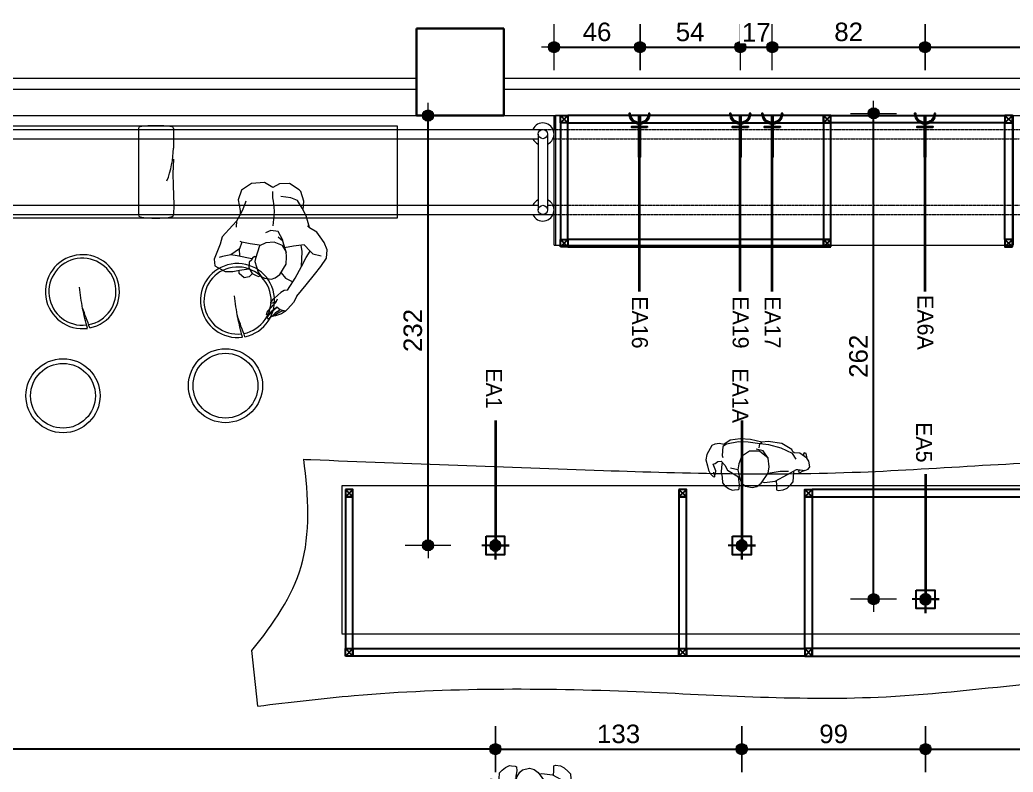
# Model space of a CAD drawing. Header units: millimetres. Extents: x 5421816 to 5431444, y -630403 to -629653.
# Drawn here: x 5427506 to 5428042, y -630068 to -629661 of the extents above; entities that cross this region are included whole.
import ezdxf
from ezdxf.enums import TextEntityAlignment as Align

# ---------------------------------------------------------------- set-up
doc = ezdxf.new("R2010")
doc.units = ezdxf.units.MM
doc.header["$LTSCALE"] = 0.05
doc.header["$PDMODE"] = 3
doc.linetypes.add('DASHED2', pattern=[9.525, 6.35, -3.175])
doc.layers.get('0').update_dxf_attribs({"color": 253})
for name, color, linetype in [('-DWG_ANA', 7, 'Continuous'), ('ELEKTRİK', 10, 'Continuous'), ('Kıtc-002 Çizgi', 7, 'Continuous'), ('Kıtc-040 Detay', 7, 'Continuous')]:
    doc.layers.add(name, color=color, linetype=linetype)
for name, color, linetype, lineweight in [('A-ALÇIPAN', 30, 'Continuous', 30), ('ELK', 1, 'Continuous', 35), ('TEFRIS', 251, 'Continuous', 9), ('tefriş', 45, 'Continuous', 18)]:
    doc.layers.add(name, color=color, linetype=linetype, lineweight=lineweight)
doc.styles.add('A Tasarım_ölçü yazısı', font='romans.shx', dxfattribs={"width": 0.7, "height": 22})
doc.styles.get("Standard").update_dxf_attribs({"font": 'arial.ttf'})
doc.styles.add('TAKSİM', font='GOTHIC.TTF', dxfattribs={"height": 7})
doc.dimstyles.new('A Tasarim_200', dxfattribs={"dimscale": 0.5, "dimtxt": 30, "dimasz": 0.75, "dimexe": 3, "dimexo": 0, "dimgap": 25, "dimtad": 0, "dimdec": 0, "dimzin": 12, "dimdsep": 46, "dimtxsty": 'A Tasarım_ölçü yazısı', "dimblk": 'DD1', "dimcen": 1, "dimdle": 3, "dimse1": 1, "dimse2": 1, "dimclrd": 256, "dimclre": 256, "dimclrt": 7, "dimazin": 0, "dimtm": 1e-09, "dimtfac": 1, "dimtdec": 0, "dimtix": 1, "dimtmove": 1, "dimatfit": 0, "dimldrblk": 'DD1', "dimfxl": 0, "dimfxlon": 1, "dimtvp": 0.8, "dimtolj": 1, "dimtzin": 0, "dimarcsym": 0})

# ---------------------------------------------------------------- blocks, each defined once
blk = doc.blocks.new('cfcfcfcfc')
for p, q in [((220725.95, -32182.87), (220733.39, -32182.48)), ((220733.39, -32182.48), (220736.78, -32182.96)), ((220736.78, -32182.96), (220742.96, -32181.97)), ((220742.96, -32181.97), (220748.54, -32182.02)), ((220748.54, -32182.02), (220753.96, -32183.21)), ((220711.76, -32190.05), (220712.42, -32187.41)), ((220711.86, -32189.91), (220715.91, -32187.4)), ((220712.42, -32187.41), (220713.48, -32187.12)), ((220713.48, -32187.12), (220713.95, -32187.65)), ((220713.95, -32187.65), (220713.87, -32188.64)), ((220715.91, -32187.4), (220719.01, -32187.54)), ((220717.66, -32190.89), (220719.9, -32187.92)), ((220719.01, -32187.54), (220719.73, -32186.97)), ((220719.73, -32186.97), (220720.27, -32185.76)), ((220719.9, -32187.92), (220726.13, -32185.4)), ((220720.27, -32185.76), (220725.95, -32182.87)), ((220726.13, -32185.4), (220732.82, -32184.14)), ((220732.82, -32184.14), (220737.82, -32183.94)), ((220732.82, -32191.37), (220735.63, -32187.55)), ((220732.82, -32191.37), (220737.74, -32187.9)), ((220735.63, -32187.55), (220739.53, -32186.9)), ((220737.82, -32183.94), (220736.78, -32182.96)), ((220737.74, -32187.9), (220743.03, -32188.23)), ((220737.82, -32183.94), (220744.06, -32183.48)), ((220738.01, -32186.09), (220737.82, -32183.94)), ((220744.06, -32183.48), (220749.41, -32183.76)), ((220749.41, -32183.76), (220755.68, -32185.37)), ((220753.96, -32183.21), (220757.21, -32185.81)), ((220755.68, -32185.37), (220757.54, -32186.92)), ((220757.21, -32185.81), (220759.54, -32185.27)), ((220757.54, -32186.92), (220757.57, -32191.65)), ((220759.54, -32185.27), (220762.03, -32185.97)), ((220762.03, -32185.97), (220763.6, -32186.72)), ((220763.6, -32186.72), (220765.87, -32191.71)), ((220710.04, -32194.43), (220710.72, -32191.49)), ((220710.72, -32191.49), (220711.86, -32189.91)), ((220731.79, -32196.08), (220732.82, -32191.37)), ((220743.03, -32188.23), (220746.69, -32191.13)), ((220746.69, -32191.13), (220747.21, -32191.69)), ((220747.21, -32191.69), (220748.4, -32195.57)), ((220757.57, -32191.65), (220757.22, -32192.69)), ((220765.87, -32191.71), (220766.29, -32194.64)), ((220710.72, -32195.72), (220710.04, -32194.43)), ((220712.55, -32196.65), (220710.72, -32195.72)), ((220716.24, -32196.41), (220712.55, -32196.65)), ((220712.55, -32196.65), (220713.95, -32197.3)), ((220713.95, -32197.3), (220715.1, -32198.01)), ((220715.1, -32198.01), (220715.89, -32197.13)), ((220715.89, -32197.13), (220715.25, -32196.46)), ((220717.13, -32196.35), (220716.24, -32196.41)), ((220721.71, -32199.36), (220717.13, -32196.35)), ((220718.27, -32203.17), (220718.29, -32197.97)), ((220718.29, -32197.97), (220718.43, -32197.21)), ((220725.8, -32197.99), (220721.34, -32197.51)), ((220732.12, -32199.48), (220725.8, -32197.99)), ((220732.12, -32199.48), (220731.79, -32196.08)), ((220748.4, -32195.57), (220748.63, -32198.89)), ((220748.63, -32198.89), (220752.64, -32198.19)), ((220755.84, -32196.85), (220754.1, -32199.32)), ((220758, -32194.72), (220755.84, -32196.85)), ((220757.37, -32195.35), (220757.51, -32198.02)), ((220757.51, -32198.02), (220757.57, -32200.7)), ((220759.79, -32195.03), (220758, -32194.72)), ((220761.12, -32196.22), (220759.79, -32195.03)), ((220760.41, -32200.14), (220762.16, -32196.71)), ((220762.16, -32196.71), (220761.12, -32196.22)), ((220765.03, -32197.92), (220764.41, -32200.08)), ((220766.29, -32194.64), (220765.03, -32197.92)), ((220719.53, -32204.62), (220718.27, -32203.17)), ((220728.05, -32203.45), (220721.71, -32199.36)), ((220727.48, -32203.09), (220727.17, -32205.71)), ((220733.77, -32204.54), (220728.05, -32203.45)), ((220735.6, -32205.2), (220732.12, -32199.48)), ((220747.18, -32203.81), (220745.57, -32206.15)), ((220747.09, -32206.86), (220747.73, -32204.04)), ((220748.63, -32198.89), (220747.18, -32203.81)), ((220747.99, -32202.58), (220747.52, -32202.65)), ((220747.73, -32204.04), (220747.99, -32202.58)), ((220754.1, -32199.32), (220747.99, -32202.58)), ((220756.86, -32203.33), (220756.39, -32206.48)), ((220757.57, -32200.7), (220756.86, -32203.33)), ((220760.56, -32201.83), (220760.41, -32200.14)), ((220760.79, -32202.66), (220760.56, -32201.83)), ((220760.68, -32203.4), (220760.79, -32203.02)), ((220761.57, -32203.4), (220760.68, -32203.4)), ((220760.79, -32203.02), (220761.2, -32201.95)), ((220761.2, -32201.95), (220761.39, -32200.94)), ((220762.05, -32203.07), (220761.57, -32203.4)), ((220763.35, -32201.83), (220762.05, -32203.07)), ((220764.41, -32200.08), (220763.35, -32201.83)), ((220721.43, -32206.8), (220719.53, -32204.62)), ((220723.43, -32207.88), (220721.43, -32206.8)), ((220726.08, -32208.45), (220723.43, -32207.88)), ((220726.94, -32208.16), (220726.08, -32208.45)), ((220727.17, -32205.71), (220726.94, -32208.16)), ((220735.09, -32204.35), (220733.77, -32204.54)), ((220737.75, -32207.08), (220735.6, -32205.2)), ((220740.21, -32207.84), (220737.75, -32207.08)), ((220743.91, -32207.34), (220740.21, -32207.84)), ((220745.57, -32206.15), (220743.91, -32207.34)), ((220747.11, -32209.07), (220747.09, -32206.86)), ((220747.74, -32209.48), (220747.11, -32209.07)), ((220749.72, -32209.8), (220747.74, -32209.48)), ((220752.98, -32209.19), (220750.82, -32210.02)), ((220754.96, -32207.88), (220752.98, -32209.19)), ((220756.39, -32206.48), (220754.96, -32207.88)), ((220750.82, -32210.02), (220749.72, -32209.8))]:
    blk.add_line(p, q)
blk = doc.blocks.new('dada')
for p, q in [((219973.43, -31806.86), (219967.82, -31810.1)), ((219980.49, -31806.97), (219973.43, -31806.86)), ((219984.71, -31810.01), (219980.49, -31806.97)), ((219967.82, -31810.1), (219965.63, -31815.29)), ((219984.28, -31815.56), (219984.55, -31812.14)), ((219988.56, -31808.22), (219984.71, -31810.01)), ((219993.91, -31808.37), (219988.56, -31808.22)), ((219998.88, -31812.26), (219993.91, -31808.37)), ((219999.67, -31813.16), (219998.88, -31812.26)), ((219965.63, -31815.29), (219966.32, -31821.02)), ((219967.93, -31820.3), (219969.4, -31817.13)), ((219969.4, -31817.13), (219969.8, -31816.05)), ((219984.57, -31817.26), (219984.28, -31815.56)), ((219984.6, -31818.7), (219984.57, -31817.26)), ((219993.96, -31816.3), (219988.77, -31815.1)), ((219997.59, -31817.95), (219993.96, -31816.3)), ((219999.73, -31822.23), (219997.59, -31817.95)), ((220000.91, -31818.54), (219999.67, -31813.16)), ((219964.1, -31826.49), (219966.74, -31822.57)), ((219966.32, -31821.02), (219966.1, -31823.52)), ((219966.74, -31822.57), (219967.93, -31820.3)), ((219984.36, -31825.28), (219984.72, -31822.78)), ((219984.6, -31820.52), (219984.6, -31818.7)), ((219984.72, -31822.78), (219984.6, -31820.52)), ((220001.59, -31826.62), (219999.73, -31822.23)), ((220000.18, -31823.15), (220000.91, -31818.54)), ((219961.55, -31828.75), (219955.53, -31834.58)), ((219964.1, -31826.49), (219961.55, -31828.75)), ((219963.56, -31829.8), (219964.1, -31826.49)), ((219983.43, -31830.57), (219984.36, -31825.28)), ((220002.81, -31832.98), (220001.59, -31826.62)), ((219981.99, -31833.12), (219978.94, -31834.02)), ((219985.92, -31833.89), (219981.99, -31833.12)), ((219988.02, -31838.63), (219985.92, -31833.89)), ((220002.93, -31833.11), (220001.86, -31831.93)), ((220006.66, -31835.82), (220002.93, -31833.11)), ((219954.16, -31838.39), (219950.29, -31846.24)), ((219955.53, -31834.58), (219954.16, -31838.39)), ((219965.95, -31838.14), (219964.26, -31841.56)), ((219965.95, -31838.14), (219964.98, -31837.71)), ((219970.28, -31839.47), (219965.95, -31838.14)), ((219975.28, -31840.42), (219970.28, -31839.47)), ((219978.82, -31839.44), (219975.15, -31840.74)), ((219983.21, -31839.4), (219978.82, -31839.44)), ((219987.64, -31841.51), (219983.21, -31839.4)), ((219988.07, -31839.19), (219985.66, -31836.85)), ((219988.07, -31839.19), (219988.02, -31838.63)), ((219988.47, -31841.63), (219988.07, -31839.19)), ((220008.27, -31838.35), (220006.66, -31835.82)), ((220010.11, -31841.56), (220008.27, -31838.35)), ((219959.4, -31844.48), (219954.91, -31845.07)), ((219964.26, -31841.56), (219959.4, -31844.48)), ((219962.84, -31845.25), (219959.4, -31844.48)), ((219964.25, -31845.64), (219964.26, -31841.56)), ((219975.15, -31840.74), (219972.56, -31847.46)), ((219989.39, -31844.89), (219987.64, -31841.51)), ((219989.1, -31844.08), (219988.47, -31841.63)), ((219993.46, -31842.32), (219988.64, -31842.96)), ((219989.4, -31845.86), (219989.1, -31844.08)), ((219989.4, -31847.79), (219989.39, -31844.89)), ((219999.27, -31842.1), (219993.46, -31842.32)), ((219997.93, -31845.57), (219997.61, -31842.23)), ((219999.27, -31842.1), (220002.34, -31845.71)), ((220011.49, -31845.77), (220010.11, -31841.56)), ((219950.29, -31846.24), (219950.45, -31849.81)), ((219950.45, -31849.81), (219955.8, -31853.26)), ((219954.91, -31845.07), (219953.11, -31845.59)), ((219970.62, -31847.5), (219962.84, -31845.25)), ((219969.08, -31849.16), (219968.58, -31852.23)), ((219970.59, -31848.03), (219969.08, -31849.16)), ((219970.97, -31847.21), (219970.59, -31848.03)), ((219972.17, -31846.32), (219970.97, -31847.21)), ((219972.17, -31846.32), (219972.92, -31846.53)), ((219972.56, -31847.46), (219972.17, -31849.01)), ((219972.17, -31849.01), (219973.41, -31854.95)), ((219988.91, -31851.81), (219989.4, -31847.79)), ((219997.01, -31853.72), (219997.93, -31845.57)), ((219997.01, -31853.72), (219999.97, -31848.98)), ((219999.97, -31848.98), (220002.34, -31845.71)), ((220002.34, -31845.71), (220003.54, -31847.27)), ((220003.54, -31847.27), (220008.04, -31848.65)), ((220007.38, -31854.47), (220010.84, -31850.1)), ((220010.84, -31850.1), (220011.49, -31845.77)), ((220010.84, -31850.1), (220010.84, -31850.1)), ((219955.8, -31853.26), (219959.9, -31853.53)), ((219959.9, -31853.53), (219963.48, -31853.17)), ((219963.15, -31854.85), (219963.36, -31853.18)), ((219965.64, -31857.49), (219963.15, -31854.85)), ((219963.48, -31853.17), (219967.29, -31852.84)), ((219967.29, -31852.84), (219968.82, -31852.87)), ((219970.32, -31855.52), (219968.51, -31857.12)), ((219968.58, -31852.23), (219970.19, -31855.43)), ((219968.58, -31852.23), (219968.58, -31852.23)), ((219970.19, -31855.43), (219971.96, -31856.56)), ((219973.41, -31854.95), (219974.93, -31857.36)), ((219985.09, -31857.09), (219988.91, -31851.81)), ((219993.17, -31859.66), (219997.01, -31853.72)), ((220003.67, -31858.47), (220007.38, -31854.47)), ((219968.51, -31857.12), (219965.64, -31857.49)), ((219971.96, -31856.56), (219973.39, -31857.25)), ((219973.39, -31857.25), (219974.3, -31857.1)), ((219974.3, -31857.1), (219974, -31855.88)), ((219974.93, -31857.36), (219976.56, -31858.48)), ((219976.56, -31858.48), (219980.28, -31859.2)), ((219980.28, -31859.2), (219982.44, -31858.76)), ((219982.44, -31858.76), (219985.09, -31857.09)), ((219985.8, -31856.21), (219987.9, -31859.37)), ((219987.9, -31859.37), (219991.64, -31861.58)), ((219991.64, -31861.58), (219993.17, -31859.66)), ((219998.72, -31863.72), (220003.67, -31858.47)), ((219986.8, -31865.87), (219984.86, -31866.77)), ((219988.57, -31865.91), (219986.8, -31865.87)), ((219988.57, -31865.91), (219991.64, -31861.58)), ((219993.34, -31869.51), (219998.72, -31863.72)), ((219980.08, -31870.45), (219978.82, -31871.79)), ((219981.05, -31869.82), (219980.08, -31870.45)), ((219983.16, -31868.07), (219981.05, -31869.82)), ((219981.22, -31871.84), (219982.18, -31871.28)), ((219981.5, -31872.16), (219982.18, -31871.28)), ((219982.18, -31871.28), (219982.73, -31870.18)), ((219984.86, -31866.77), (219983.16, -31868.07)), ((219993.34, -31869.51), (219991.22, -31872.75)), ((219976.27, -31878.1), (219976.66, -31876.87)), ((219976.66, -31876.87), (219977.52, -31876.06)), ((219977.52, -31876.06), (219978.45, -31875.03)), ((219978.67, -31877.01), (219977.86, -31877.77)), ((219978.45, -31875.03), (219979.15, -31874.38)), ((219980.13, -31875.83), (219978.67, -31877.01)), ((219978.82, -31871.79), (219978.86, -31872.05)), ((219978.86, -31872.05), (219979.15, -31872.17)), ((219979.05, -31877.16), (219980.26, -31876.22)), ((219979.15, -31872.17), (219981.22, -31871.84)), ((219979.15, -31874.38), (219980.27, -31873.42)), ((219982.07, -31874.36), (219980.13, -31875.83)), ((219980.26, -31876.22), (219981.28, -31875.32)), ((219980.27, -31873.42), (219981.5, -31872.16)), ((219982.21, -31876.84), (219981.04, -31877.69)), ((219981.28, -31875.32), (219982.23, -31874.56)), ((219982.23, -31874.56), (219982.07, -31874.36)), ((219982.21, -31876.84), (219983.86, -31875.88)), ((219982.23, -31874.56), (219983.86, -31875.88)), ((219985.17, -31876.82), (219983.47, -31877.43)), ((219983.86, -31875.88), (219986.68, -31877.05)), ((219986.68, -31877.05), (219984.29, -31878.28)), ((219985.98, -31876.82), (219985.17, -31876.82)), ((219987.88, -31875.86), (219986.68, -31877.05)), ((219991.22, -31872.75), (219987.88, -31875.86)), ((219976.41, -31878.38), (219976.27, -31878.1)), ((219976.79, -31878.46), (219976.41, -31878.38)), ((219976.48, -31879.78), (219978.12, -31877.92)), ((219976.62, -31880.37), (219976.48, -31879.78)), ((219976.88, -31880.62), (219976.62, -31880.37)), ((219977.86, -31877.77), (219976.79, -31878.46)), ((219979.16, -31879.29), (219976.88, -31880.62)), ((219978.12, -31877.92), (219979.05, -31877.16)), ((219981.04, -31877.69), (219979.16, -31879.29)), ((219981.25, -31878.56), (219979.16, -31879.29)), ((219979.44, -31879.52), (219979.16, -31879.29)), ((219981.03, -31879.23), (219979.44, -31879.52)), ((219984.29, -31878.28), (219981.03, -31879.23)), ((219983.47, -31877.43), (219981.25, -31878.56))]:
    blk.add_line(p, q)
blk = doc.blocks.new('adsadf')
at = {"layer": 'tefriş'}
for radius, start, end in [(19.99, 281.6266, 277.7947), (18.12, 280.7367, 277.0574)]:
    blk.add_arc((5421915.93, -626002.86), radius, start, end, dxfattribs=at)
for points in [[(5421918.64, -626022.66), (5421916.04, -626011.94), (5421914.38, -626000.38)], [(5421919.96, -626022.43), (5421915.98, -626011.62)]]:
    blk.add_spline(points, degree=3, dxfattribs=at)
blk = doc.blocks.new('ASDFFDAS')
at = {"layer": 'tefriş'}
for p, q in [((5422210.25, -626155.39), (5422210.25, -626202.11)), ((5422229.22, -626155.61), (5422229.22, -626166.26)), ((5422229.25, -626172.17), (5422228.93, -626179.94)), ((5422228.93, -626179.94), (5422229.07, -626186.38)), ((5422229.07, -626186.38), (5422229.31, -626196.79)), ((5422229.31, -626196.79), (5422229.25, -626202.23))]:
    blk.add_line(p, q, dxfattribs=at)
for centre, radius, start, end in [((5422211.22, -626155.61), 1, 96.7258, 180), ((5422219.72, -626227.69), 73.58, 83.2742, 96.7258), ((5422228.22, -626155.61), 1, 0, 83.2742), ((5422175.82, -626164.69), 53.42, 338.8688, 358.3207), ((5422211.25, -626202.27), 1, 180, 255.1847), ((5422219.64, -626160.92), 43.2, 258.4457, 281.7625), ((5422228.25, -626202.23), 1, 281.6332, 0)]:
    blk.add_arc(centre, radius, start, end, dxfattribs=at)
blk = doc.blocks.new('A$C14D17327')
at = {"layer": 'Kıtc-002 Çizgi', "color": 1, "elevation": 0}
blk.add_lwpolyline([(0, 4), (4, 4), (4, 0), (0, 0)], close=True, dxfattribs=at)
for points in [[(0, 4), (4, 0)], [(0, 0), (4, 4)]]:
    blk.add_lwpolyline(points, dxfattribs=at)
blk = doc.blocks.new('A$C50025146')
at = {"layer": 'ELEKTRİK'}
h = blk.add_hatch(color=256, dxfattribs=at)
edge = h.paths.add_edge_path()
edge.add_line((23.7, 11.25), (23.7, 10.69))
edge.add_ellipse((23.7, 5.63), major_axis=(3.58, -3.58), ratio=1, start_angle=135, end_angle=315)
edge.add_line((23.7, 0.56), (23.7, 0))
edge.add_ellipse((23.7, 5.63), major_axis=(3.98, 3.98), ratio=1, start_angle=45, end_angle=225, ccw=False)
for points in [[(0, 5.35), (0, 5.91), (22.51, 5.91), (22.51, 5.35)], [(16.03, 9.85), (16.59, 9.85), (16.59, 1.41), (16.03, 1.41)]]:
    blk.add_hatch(color=256, dxfattribs=at).paths.add_polyline_path(points)
at = {"layer": 'ELEKTRİK', "elevation": 0}
blk.add_lwpolyline([(23.7, 0), (23.7, 0.56, -1), (23.7, 10.69), (23.7, 11.25, 1)], format="xyb", close=True, dxfattribs=at)
for points in [[(0, 5.91), (22.51, 5.91), (22.51, 5.35), (0, 5.35)], [(16.03, 1.41), (16.03, 9.85), (16.59, 9.85), (16.59, 1.41)]]:
    blk.add_lwpolyline(points, close=True, dxfattribs=at)
blk = doc.blocks.new('A$C611F6802')
at = {"layer": '-DWG_ANA'}
h = blk.add_hatch(dxfattribs=at)
h.set_pattern_fill('ANSI31', color=1, style=0)
h.set_pattern_definition([(45, (-55670.1402, -22065.11067), (-0.08838834765, 0.08838834765), [])])
h.paths.add_polyline_path([(4.42, 7.7, 1), (10.14, 7.7, 1)])
at = {"layer": '-DWG_ANA', "color": 1}
for p, q in [((7.28, 7.7), (7.28, 15.26)), ((7.28, 15.26), (7.28, 0)), ((7.28, 7.63), (0, 7.63)), ((7.28, 7.63), (14.68, 7.63)), ((14.68, 7.63), (7.28, 7.63))]:
    blk.add_line(p, q, dxfattribs=at)
blk.add_lwpolyline([(2.28, 2.7), (12.28, 2.7), (12.28, 12.7), (2.28, 12.7)], close=True, dxfattribs=at)
blk.add_circle((7.28, 7.7), 2.86, dxfattribs=at)
blk = doc.blocks.new('DD1')
h = blk.add_hatch(color=256)
h.dxf.hatch_style = 1
edge = h.paths.add_edge_path()
edge.add_arc((0, 0), 8, 0, 360)
for p, q in [((0, 33.1), (0, -33.1)), ((-18.2, 0), (18.2, 0))]:
    blk.add_line(p, q)
blk.add_circle((0, 0), 8)
blk = doc.blocks.new('*D36')
at = {"layer": 'Defpoints', "color": 0, "transparency": 16777216}
for p in [(5427840.33, -629676.21), (5427793.9, -629713.18), (5427840.33, -629713.18)]:
    blk.add_point(p, dxfattribs=at)
at = {"layer": 'tefriş', "lineweight": -2, "transparency": 16777216}
blk.add_line((5427794.27, -629676.21), (5427839.96, -629676.21), dxfattribs=at)
at = {"layer": 'tefriş', "lineweight": -2, "transparency": 16777216, "xscale": 0.375, "yscale": 0.375, "zscale": 0.375, "rotation": 180}
blk.add_blockref('DD1', (5427793.9, -629676.21), dxfattribs=at)
at = {"layer": 'tefriş', "lineweight": -2, "transparency": 16777216, "xscale": 0.375, "yscale": 0.375, "zscale": 0.375}
blk.add_blockref('DD1', (5427840.33, -629676.21), dxfattribs=at)
at = {"layer": 'tefriş', "color": 7, "transparency": 16777216, "insert": (5427817.11, -629668.04), "char_height": 10, "attachment_point": 5, "bg_fill": 3, "box_fill_scale": 1.1, "bg_fill_color": 256, "bg_fill_true_color": 13158600, "bg_fill_transparency": 0}
blk.add_mtext('\\A1;46', dxfattribs=at)
blk = doc.blocks.new('*D37')
at = {"layer": 'Defpoints', "color": 0, "transparency": 16777216}
for p in [(5427894.44, -629676.21), (5427840.33, -629713.18), (5427894.44, -629711.99)]:
    blk.add_point(p, dxfattribs=at)
at = {"layer": 'tefriş', "lineweight": -2, "transparency": 16777216}
blk.add_line((5427840.71, -629676.21), (5427894.07, -629676.21), dxfattribs=at)
at = {"layer": 'tefriş', "lineweight": -2, "transparency": 16777216, "xscale": 0.375, "yscale": 0.375, "zscale": 0.375, "rotation": 180}
blk.add_blockref('DD1', (5427840.33, -629676.21), dxfattribs=at)
at = {"layer": 'tefriş', "lineweight": -2, "transparency": 16777216, "xscale": 0.375, "yscale": 0.375, "zscale": 0.375}
blk.add_blockref('DD1', (5427894.44, -629676.21), dxfattribs=at)
at = {"layer": 'tefriş', "color": 7, "transparency": 16777216, "insert": (5427867.39, -629668.07), "char_height": 10, "attachment_point": 5, "bg_fill": 3, "box_fill_scale": 1.1, "bg_fill_color": 256, "bg_fill_true_color": 13158600, "bg_fill_transparency": 0}
blk.add_mtext('\\A1;54', dxfattribs=at)
blk = doc.blocks.new('*D38')
at = {"layer": 'Defpoints', "color": 0, "transparency": 16777216}
for p in [(5427894.44, -629711.99), (5427911.74, -629711.99)]:
    blk.add_point(p, dxfattribs=at)
at = {"layer": 'tefriş', "lineweight": -2, "transparency": 16777216}
blk.add_line((5427894.44, -629676.21), (5427911.74, -629676.21), dxfattribs=at)
at = {"layer": 'tefriş', "color": 7, "transparency": 16777216, "insert": (5427903.09, -629668.18), "char_height": 10, "attachment_point": 5, "bg_fill": 3, "box_fill_scale": 1.1, "bg_fill_color": 256, "bg_fill_true_color": 13158600, "bg_fill_transparency": 0}
blk.add_mtext('\\A1;17', dxfattribs=at)
at = {"layer": 'Defpoints', "color": 0, "transparency": 16777216}
blk.add_point((5427911.74, -629676.21), dxfattribs=at)
blk = doc.blocks.new('*D39')
at = {"layer": 'Defpoints', "color": 0, "transparency": 16777216}
for p in [(5427994.21, -629676.21), (5427911.74, -629711.99), (5427994.21, -629711.99)]:
    blk.add_point(p, dxfattribs=at)
at = {"layer": 'tefriş', "lineweight": -2, "transparency": 16777216}
blk.add_line((5427912.11, -629676.21), (5427993.84, -629676.21), dxfattribs=at)
at = {"layer": 'tefriş', "lineweight": -2, "transparency": 16777216, "xscale": 0.375, "yscale": 0.375, "zscale": 0.375, "rotation": 180}
blk.add_blockref('DD1', (5427911.74, -629676.21), dxfattribs=at)
at = {"layer": 'tefriş', "lineweight": -2, "transparency": 16777216, "xscale": 0.375, "yscale": 0.375, "zscale": 0.375}
blk.add_blockref('DD1', (5427994.21, -629676.21), dxfattribs=at)
at = {"layer": 'tefriş', "color": 7, "transparency": 16777216, "insert": (5427952.98, -629668.04), "char_height": 10, "attachment_point": 5, "bg_fill": 3, "box_fill_scale": 1.1, "bg_fill_color": 256, "bg_fill_true_color": 13158600, "bg_fill_transparency": 0}
blk.add_mtext('\\A1;82', dxfattribs=at)
blk = doc.blocks.new('*D40')
at = {"layer": 'Defpoints', "color": 0, "transparency": 16777216}
for p in [(5428117.79, -629676.21), (5427994.21, -629711.99), (5428117.79, -629713.18)]:
    blk.add_point(p, dxfattribs=at)
at = {"layer": 'tefriş', "lineweight": -2, "transparency": 16777216}
blk.add_line((5427994.59, -629676.21), (5428117.41, -629676.21), dxfattribs=at)
at = {"layer": 'tefriş', "lineweight": -2, "transparency": 16777216, "xscale": 0.375, "yscale": 0.375, "zscale": 0.375, "rotation": 180}
blk.add_blockref('DD1', (5427994.21, -629676.21), dxfattribs=at)
at = {"layer": 'tefriş', "lineweight": -2, "transparency": 16777216, "xscale": 0.375, "yscale": 0.375, "zscale": 0.375}
blk.add_blockref('DD1', (5428117.79, -629676.21), dxfattribs=at)
at = {"layer": 'tefriş', "color": 7, "transparency": 16777216, "insert": (5428056, -629668.18), "char_height": 10, "attachment_point": 5, "bg_fill": 3, "box_fill_scale": 1.1, "bg_fill_color": 256, "bg_fill_true_color": 13158600, "bg_fill_transparency": 0}
blk.add_mtext('\\A1;124', dxfattribs=at)
blk = doc.blocks.new('*D48')
at = {"layer": 'Defpoints', "color": 0, "transparency": 16777216}
for p in [(5427725.88, -629713.18), (5427754.98, -629713.18), (5427754.98, -629945.4)]:
    blk.add_point(p, dxfattribs=at)
at = {"layer": 'tefriş', "lineweight": -2, "transparency": 16777216}
blk.add_line((5427725.88, -629945.03), (5427725.88, -629713.56), dxfattribs=at)
at = {"layer": 'tefriş', "lineweight": -2, "transparency": 16777216, "xscale": 0.375, "yscale": 0.375, "zscale": 0.375}
for p, rotation in [((5427725.88, -629713.18), 90), ((5427725.88, -629945.4), 270)]:
    blk.add_blockref('DD1', p, dxfattribs=dict(at, rotation=rotation))
at = {"layer": 'tefriş', "color": 7, "transparency": 16777216, "insert": (5427717.71, -629829.29), "char_height": 10, "attachment_point": 5, "rotation": 90, "bg_fill": 3, "box_fill_scale": 1.1, "bg_fill_color": 256, "bg_fill_true_color": 13158600, "bg_fill_transparency": 0}
blk.add_mtext('\\A1;232', dxfattribs=at)
blk = doc.blocks.new('*D49')
at = {"layer": 'Defpoints', "color": 0, "transparency": 16777216}
for p in [(5427966.45, -629711.99), (5427994.21, -629711.99), (5427987.19, -629974.47)]:
    blk.add_point(p, dxfattribs=at)
at = {"layer": 'tefriş', "lineweight": -2, "transparency": 16777216}
blk.add_line((5427966.45, -629974.09), (5427966.45, -629712.36), dxfattribs=at)
at = {"layer": 'tefriş', "lineweight": -2, "transparency": 16777216, "xscale": 0.375, "yscale": 0.375, "zscale": 0.375}
for p, rotation in [((5427966.45, -629711.99), 90), ((5427966.45, -629974.47), 270)]:
    blk.add_blockref('DD1', p, dxfattribs=dict(at, rotation=rotation))
at = {"layer": 'tefriş', "color": 7, "transparency": 16777216, "insert": (5427958.29, -629843.23), "char_height": 10, "attachment_point": 5, "rotation": 90, "bg_fill": 3, "box_fill_scale": 1.1, "bg_fill_color": 256, "bg_fill_true_color": 13158600, "bg_fill_transparency": 0}
blk.add_mtext('\\A1;262', dxfattribs=at)
blk = doc.blocks.new('*D51')
at = {"layer": 'Defpoints', "color": 0, "transparency": 16777216}
for p in [(5427762.27, -629953.03), (5427895.27, -629953.03), (5427895.27, -630055.47)]:
    blk.add_point(p, dxfattribs=at)
at = {"layer": 'tefriş', "lineweight": -2, "transparency": 16777216}
blk.add_line((5427762.64, -630055.47), (5427894.9, -630055.47), dxfattribs=at)
at = {"layer": 'tefriş', "lineweight": -2, "transparency": 16777216, "xscale": 0.375, "yscale": 0.375, "zscale": 0.375, "rotation": 180}
blk.add_blockref('DD1', (5427762.27, -630055.47), dxfattribs=at)
at = {"layer": 'tefriş', "lineweight": -2, "transparency": 16777216, "xscale": 0.375, "yscale": 0.375, "zscale": 0.375}
blk.add_blockref('DD1', (5427895.27, -630055.47), dxfattribs=at)
at = {"layer": 'tefriş', "color": 7, "transparency": 16777216, "insert": (5427828.77, -630047.29), "char_height": 10, "attachment_point": 5, "bg_fill": 3, "box_fill_scale": 1.1, "bg_fill_color": 256, "bg_fill_true_color": 13158600, "bg_fill_transparency": 0}
blk.add_mtext('\\A1;133', dxfattribs=at)
blk = doc.blocks.new('*D52')
at = {"layer": 'Defpoints', "color": 0, "transparency": 16777216}
for p in [(5427895.27, -629953.03), (5427994.47, -629982.1), (5427994.47, -630055.47)]:
    blk.add_point(p, dxfattribs=at)
at = {"layer": 'tefriş', "lineweight": -2, "transparency": 16777216}
blk.add_line((5427895.65, -630055.47), (5427994.09, -630055.47), dxfattribs=at)
at = {"layer": 'tefriş', "lineweight": -2, "transparency": 16777216, "xscale": 0.375, "yscale": 0.375, "zscale": 0.375, "rotation": 180}
blk.add_blockref('DD1', (5427895.27, -630055.47), dxfattribs=at)
at = {"layer": 'tefriş', "lineweight": -2, "transparency": 16777216, "xscale": 0.375, "yscale": 0.375, "zscale": 0.375}
blk.add_blockref('DD1', (5427994.47, -630055.47), dxfattribs=at)
at = {"layer": 'tefriş', "color": 7, "transparency": 16777216, "insert": (5427944.87, -630047.3), "char_height": 10, "attachment_point": 5, "bg_fill": 3, "box_fill_scale": 1.1, "bg_fill_color": 256, "bg_fill_true_color": 13158600, "bg_fill_transparency": 0}
blk.add_mtext('\\A1;99', dxfattribs=at)
blk = doc.blocks.new('*D53')
at = {"layer": 'Defpoints', "color": 0, "transparency": 16777216}
for p in [(5427994.47, -629982.1), (5428118.61, -629982.1), (5428118.61, -630055.47)]:
    blk.add_point(p, dxfattribs=at)
at = {"layer": 'tefriş', "lineweight": -2, "transparency": 16777216}
blk.add_line((5427994.84, -630055.47), (5428118.23, -630055.47), dxfattribs=at)
at = {"layer": 'tefriş', "lineweight": -2, "transparency": 16777216, "xscale": 0.375, "yscale": 0.375, "zscale": 0.375, "rotation": 180}
blk.add_blockref('DD1', (5427994.47, -630055.47), dxfattribs=at)
at = {"layer": 'tefriş', "lineweight": -2, "transparency": 16777216, "xscale": 0.375, "yscale": 0.375, "zscale": 0.375}
blk.add_blockref('DD1', (5428118.61, -630055.47), dxfattribs=at)
at = {"layer": 'tefriş', "color": 7, "transparency": 16777216, "insert": (5428056.54, -630047.43), "char_height": 10, "attachment_point": 5, "bg_fill": 3, "box_fill_scale": 1.1, "bg_fill_color": 256, "bg_fill_true_color": 13158600, "bg_fill_transparency": 0}
blk.add_mtext('\\A1;124', dxfattribs=at)
blk = doc.blocks.new('*D55')
at = {"layer": 'Defpoints', "color": 0, "transparency": 16777216}
for p in [(5427762.27, -629953.03), (5427161.26, -629959.18), (5427161.26, -630055.47)]:
    blk.add_point(p, dxfattribs=at)
at = {"layer": 'tefriş', "lineweight": -2, "transparency": 16777216}
blk.add_line((5427761.89, -630055.47), (5427161.63, -630055.47), dxfattribs=at)
at = {"layer": 'tefriş', "lineweight": -2, "transparency": 16777216, "xscale": 0.375, "yscale": 0.375, "zscale": 0.375, "rotation": 180}
blk.add_blockref('DD1', (5427161.26, -630055.47), dxfattribs=at)
at = {"layer": 'tefriş', "lineweight": -2, "transparency": 16777216, "xscale": 0.375, "yscale": 0.375, "zscale": 0.375}
blk.add_blockref('DD1', (5427762.27, -630055.47), dxfattribs=at)
at = {"layer": 'tefriş', "color": 7, "transparency": 16777216, "insert": (5427461.76, -630047.3), "char_height": 10, "attachment_point": 5, "bg_fill": 3, "box_fill_scale": 1.1, "bg_fill_color": 256, "bg_fill_true_color": 13158600, "bg_fill_transparency": 0}
blk.add_mtext('\\A1;601', dxfattribs=at)

msp = doc.modelspace()

# ---------------------------------------------------------------- linework, layer by layer
at = {"layer": 'A-ALÇIPAN'}
for p, q in [((5427719.76, -629713.18), (5427719.76, -629666.18)), ((5427719.76, -629666.18), (5427766.76, -629666.18)), ((5427766.76, -629666.18), (5427766.76, -629713.18)), ((5427766.76, -629713.18), (5427719.76, -629713.18))]:
    msp.add_line(p, q, dxfattribs=at)
at = {"layer": 'ELK', "color": 1}
for p, q in [((5427840.05, -629808.23), (5427840.05, -629735.69)), ((5427894.44, -629808.23), (5427894.44, -629735.69)), ((5427911.74, -629808.23), (5427911.74, -629735.69)), ((5427994.21, -629808.23), (5427994.21, -629735.69)), ((5427762.27, -629877.88), (5427762.27, -629945.47)), ((5427895.27, -629877.88), (5427895.27, -629945.47)), ((5427994.47, -629906.95), (5427994.47, -629974.54))]:
    msp.add_line(p, q, dxfattribs=at)
at = {"layer": 'Kıtc-002 Çizgi', "color": 1}
for points in [[(5427939.33, -629717.18), (5427939.33, -629713.18), (5427801.33, -629713.18), (5427801.33, -629717.18)], [(5427943.33, -629717.18), (5427943.33, -629713.18), (5428037.33, -629713.18), (5428037.33, -629717.18)], [(5427797.33, -629717.18), (5427797.33, -629780.18), (5427801.33, -629780.18), (5427801.33, -629717.18)], [(5427939.33, -629717.18), (5427939.33, -629780.18), (5427943.33, -629780.18), (5427943.33, -629717.18)], [(5428041.33, -629717.18), (5428041.33, -629780.18), (5428037.33, -629780.18), (5428037.33, -629717.18)], [(5427801.33, -629780.18), (5427801.33, -629784.18), (5427939.33, -629784.18), (5427939.33, -629780.18)], [(5427933.35, -629915.18), (5427933.35, -629919.18), (5428057.35, -629919.18), (5428057.35, -629915.18)], [(5427685.35, -630001.18), (5427685.35, -629919.18), (5427681.35, -629919.18), (5427681.35, -630001.18)], [(5427865.35, -630001.18), (5427865.35, -629919.18), (5427861.35, -629919.18), (5427861.35, -630001.18)], [(5427929.35, -630001.18), (5427929.35, -629919.18), (5427933.35, -629919.18), (5427933.35, -630001.18)], [(5427861.35, -630001.18), (5427861.35, -630005.18), (5427685.35, -630005.18), (5427685.35, -630001.18)], [(5427865.35, -630001.18), (5427929.35, -630001.18), (5427929.35, -630005.18), (5427865.35, -630005.18)], [(5428057.35, -630005.18), (5428057.35, -630001.18), (5427933.35, -630001.18), (5427933.35, -630005.18)]]:
    msp.add_lwpolyline(points, close=True, dxfattribs=at)
at = {"layer": 'TEFRIS', "linetype": 'ByBlock'}
for p, q in [((5427719.76, -629693.18), (5427285.26, -629693.18)), ((5428328.76, -629693.18), (5427766.76, -629693.18)), ((5427719.76, -629699.18), (5427291.26, -629699.18)), ((5428328.76, -629699.18), (5427766.76, -629699.18)), ((5427291.26, -629713.18), (5427719.76, -629713.18)), ((5427766.76, -629713.18), (5428268.26, -629713.18)), ((5427308.76, -629720.68), (5427787.9, -629720.68)), ((5427785.4, -629723.18), (5427785.4, -629764.18)), ((5427790.4, -629723.18), (5427790.4, -629764.18)), ((5427311.26, -629725.68), (5427785.4, -629725.68)), ((5427311.26, -629761.68), (5427785.4, -629761.68)), ((5427308.76, -629766.68), (5427787.9, -629766.68)), ((5427787.9, -629766.68), (5427793.9, -629766.68))]:
    msp.add_line(p, q, dxfattribs=at)
at = {"layer": 'TEFRIS', "linetype": 'DASHED2', "ltscale": 0.5}
for p, q in [((5427787.9, -629720.68), (5428047.76, -629720.68)), ((5427793.9, -629725.68), (5428045.26, -629725.68)), ((5427790.4, -629761.68), (5428045.26, -629761.68)), ((5427793.9, -629766.68), (5428053.21, -629766.68))]:
    msp.add_line(p, q, dxfattribs=at)
at = {"layer": 'TEFRIS', "linetype": 'DASHED2'}
for p, q in [((5427679.35, -629913.18), (5427679.35, -629993.18)), ((5428379.35, -629913.18), (5427679.35, -629913.18)), ((5427679.35, -629993.18), (5428379.35, -629993.18))]:
    msp.add_line(p, q, dxfattribs=at)
at = {"layer": 'TEFRIS', "linetype": 'ByBlock'}
for centre, radius in [((5427787.9, -629723.18), 2.5), ((5427787.9, -629764.18), 2.5), ((5427616.56, -629859.13), 20), ((5427616.56, -629859.13), 17.5), ((5427528.86, -629864.55), 20), ((5427528.86, -629864.55), 17.5)]:
    msp.add_circle(centre, radius, dxfattribs=at)
for centre, start, end in [((5427787.9, -629723.18), 294.6243, 155.3757), ((5427787.9, -629723.18), 204.6243, 245.3757), ((5427787.9, -629764.18), 204.6243, 65.3757), ((5427787.9, -629764.18), 114.6243, 155.3757)]:
    msp.add_arc(centre, 6, start, end, dxfattribs=at)
at = {"layer": 'tefriş'}
for p, q in [((5427793.9, -629713.18), (5427793.9, -629720.68)), ((5427793.9, -629783.18), (5427793.9, -629713.18)), ((5427793.9, -629713.18), (5428041.76, -629713.18)), ((5428041.76, -629713.18), (5428041.76, -629783.18)), ((5427321.76, -629718.68), (5427709.26, -629718.68)), ((5427709.26, -629718.68), (5427709.26, -629768.68)), ((5427709.26, -629768.68), (5427321.76, -629768.68)), ((5427793.9, -629783.18), (5428041.76, -629783.18)), ((5427634.07, -630032.25), (5427630.86, -630002.11))]:
    msp.add_line(p, q, dxfattribs=at)
msp.add_lwpolyline([(5427794.76, -629783.18), (5428041.76, -629783.18), (5428041.76, -629713.18), (5427794.76, -629713.18)], close=True, dxfattribs=at)
for points, knots in [([(5427658.86, -629898.9), (5427660.12, -629898.95), (5427661.37, -629899), (5427662.62, -629899.05), (5427715.57, -629901.11), (5427815.05, -629904.99), (5427951.46, -629908.79), (5428084.8, -629896.39), (5428201.18, -629905.84), (5428296.24, -629899.34), (5428384.07, -629902.99), (5428430.85, -629880.63), (5428462.36, -629858.63), (5428466.42, -629827.42), (5428468.93, -629808.08)], [-3.762692, -3.762692, -3.762692, -3.762692, 0, 0, 0, 158.01604, 296.886529, 421.042842, 521.103896, 644.592276, 746.817342, 766.715717, 800.621822, 855.90098, 855.90098, 855.90098, 855.90098]), ([(5427630.86, -630002.11), (5427642.42, -629987.77), (5427663.87, -629956.92), (5427661.27, -629919.02), (5427658.86, -629898.9)], [16.860565, 16.860565, 16.860565, 16.860565, 70.03571, 128.279759, 128.279759, 128.279759, 128.279759]), ([(5427634.07, -630032.25), (5427651.39, -630030.05), (5427719.12, -630022.08), (5427831.6, -630022.45), (5427953.85, -630031.38), (5428074.69, -630016.68), (5428192.41, -630008.76), (5428282.16, -630019.69), (5428318.87, -630023.58), (5428320.16, -630023.69)], [21.625108, 21.625108, 21.625108, 21.625108, 73.952201, 226.210761, 359.241381, 436.844606, 575.951427, 706.871357, 710.7455, 710.7455, 710.7455, 710.7455])]:
    msp.add_open_spline(points, degree=3, knots=knots, dxfattribs=at)

# ---------------------------------------------------------------- block references
at = {"layer": '-DWG_ANA', "color": 0, "xscale": -1, "rotation": 180}
for p in [(5427754.98, -629937.77), (5427887.99, -629937.77), (5427987.19, -629966.84)]:
    msp.add_blockref('A$C611F6802', p, dxfattribs=at)
at = {"layer": 'ELEKTRİK', "rotation": 89.99999999999997}
for p in [(5427845.68, -629735.69, 0), (5427900.07, -629735.69, 0), (5427917.36, -629735.69, 0), (5427999.84, -629735.69, 0)]:
    msp.add_blockref('A$C50025146', p, dxfattribs=at)
at = {"layer": 'Kıtc-040 Detay'}
for p, rotation in [((5427801.33, -629717.18, 0), 89.99999999999999), ((5427801.33, -629784.18, 0), 89.99999999999999), ((5427929.35, -629915.18, 0), 270), ((5427685.35, -630005.18, 0), 90.00000000000001), ((5427865.35, -630005.18, 0), 90.00000000000001)]:
    msp.add_blockref('A$C14D17327', p, dxfattribs=dict(at, rotation=rotation))
at = {"layer": 'Kıtc-040 Detay', "xscale": -1}
for p, rotation in [((5427939.33, -629717.18, 0), 270), ((5428037.33, -629717.18, 0), 270), ((5427939.33, -629784.18, 0), 270), ((5428037.33, -629784.18, 0), 270), ((5427685.35, -629915.18, 0), 90), ((5427865.35, -629915.18, 0), 90), ((5427929.35, -630005.18, 0), 270)]:
    msp.add_blockref('A$C14D17327', p, dxfattribs=dict(at, rotation=rotation))
at = {"layer": 'tefriş'}
for name, p in [('ASDFFDAS', (5359.29, -3564.57)), ('adsadf', (5623.39, -3805.47)), ('adsadf', (5707.12, -3810.25))]:
    msp.add_blockref(name, p, dxfattribs=at)
for name, p, rotation in [('dada', (5205902.83, -614362.1), 4.257695987429049), ('cfcfcfcfc', (5650259.55, -646396.83), 184.1030965144772)]:
    msp.add_blockref(name, p, dxfattribs=dict(at, rotation=rotation))
at = {"layer": 'tefriş', "xscale": -1, "rotation": 355.8969034855229}
msp.add_blockref('cfcfcfcfc', (5650379.83, -613583.14), dxfattribs=at)

# ---------------------------------------------------------------- texts
at = {"layer": 'ELK', "color": 1, "style": 'TAKSİM'}
for s, p in [('EA16', (5427835.96, -629824.93)), ('EA19', (5427890.35, -629824.93)), ('EA17', (5427907.64, -629824.93)), ('EA6A', (5427990.12, -629824.93))]:
    msp.add_text(s, height=8.64, rotation=270, dxfattribs=at).set_placement(p, align=Align.CENTER)
for s, p in [('EA1', (5427757.18, -629849.73)), ('EA1A', (5427890.19, -629849.73)), ('EA5', (5427989.38, -629878.79))]:
    msp.add_text(s, height=8.64, rotation=270, dxfattribs=at).set_placement(p)

# ---------------------------------------------------------------- next in the draw order: dimensions: what is measured, and where the dimension line sits
at = {"layer": 'tefriş'}
dim = msp.add_linear_dim(base=(5427840.33, -629676.21), p1=(5427793.9, -629713.18), p2=(5427840.33, -629713.18), dimstyle='A Tasarim_200', override={"dimtxt": 20, "dimtxsty": 'Standard', "dimtfill": 1, "dimarcsym": 2}, dxfattribs=at)
dim.commit()
dim.dimension.update_dxf_attribs({"geometry": '*D36', "text_midpoint": (5427817.11, -629668.04)})
dim = msp.add_linear_dim(base=(5427725.88, -629713.18), p1=(5427754.98, -629945.4), p2=(5427754.98, -629713.18), angle=90, dimstyle='A Tasarim_200', override={"dimtxt": 20, "dimtxsty": 'Standard', "dimtfill": 1, "dimarcsym": 2}, dxfattribs=at)
dim.commit()
dim.dimension.update_dxf_attribs({"geometry": '*D48', "text_midpoint": (5427717.71, -629829.29)})

# ---------------------------------------------------------------- next in the draw order: dimensions: what is measured, and where the dimension line sits
for base, p1, p2, picture, middle in [((5427894.44, -629676.21), (5427840.33, -629713.18), (5427894.44, -629711.99), '*D37', (5427867.39, -629668.07)), ((5427895.27, -630055.47), (5427762.27, -629953.03), (5427895.27, -629953.03), '*D51', (5427828.77, -630047.29))]:
    dim = msp.add_linear_dim(base=base, p1=p1, p2=p2, dimstyle='A Tasarim_200', override={"dimtxt": 20, "dimtxsty": 'Standard', "dimtfill": 1, "dimarcsym": 2}, dxfattribs=at)
    dim.commit()
    dim.dimension.update_dxf_attribs({"geometry": picture, "text_midpoint": middle})

# ---------------------------------------------------------------- next in the draw order: dimensions: what is measured, and where the dimension line sits
for base, p1, p2, picture, middle in [((5427911.74, -629676.21), (5427894.44, -629711.99), (5427911.74, -629711.99), '*D38', (5427903.09, -629668.18)), ((5427161.26, -630055.47), (5427762.27, -629953.03), (5427161.26, -629959.18), '*D55', (5427461.76, -630047.3))]:
    dim = msp.add_linear_dim(base=base, p1=p1, p2=p2, dimstyle='A Tasarim_200', override={"dimtxt": 20, "dimtxsty": 'Standard', "dimtfill": 1, "dimarcsym": 2}, dxfattribs=at)
    dim.commit()
    dim.dimension.update_dxf_attribs({"geometry": picture, "text_midpoint": middle})

# ---------------------------------------------------------------- next in the draw order: dimensions: what is measured, and where the dimension line sits
dim = msp.add_linear_dim(base=(5427994.21, -629676.21), p1=(5427911.74, -629711.99), p2=(5427994.21, -629711.99), dimstyle='A Tasarim_200', override={"dimtxt": 20, "dimtxsty": 'Standard', "dimtfill": 1, "dimarcsym": 2}, dxfattribs=at)
dim.commit()
dim.dimension.update_dxf_attribs({"geometry": '*D39', "text_midpoint": (5427952.98, -629668.04)})

# ---------------------------------------------------------------- next in the draw order: dimensions: what is measured, and where the dimension line sits
dim = msp.add_linear_dim(base=(5428117.79, -629676.21), p1=(5427994.21, -629711.99), p2=(5428117.79, -629713.18), dimstyle='A Tasarim_200', override={"dimtxt": 20, "dimtxsty": 'Standard', "dimtfill": 1, "dimarcsym": 2}, dxfattribs=at)
dim.commit()
dim.dimension.update_dxf_attribs({"geometry": '*D40', "text_midpoint": (5428056, -629668.18)})

# ---------------------------------------------------------------- next in the draw order: dimensions: what is measured, and where the dimension line sits
dim = msp.add_linear_dim(base=(5427966.45, -629711.99), p1=(5427987.19, -629974.47), p2=(5427994.21, -629711.99), angle=90, dimstyle='A Tasarim_200', override={"dimtxt": 20, "dimtxsty": 'Standard', "dimtfill": 1, "dimarcsym": 2}, dxfattribs=at)
dim.commit()
dim.dimension.update_dxf_attribs({"geometry": '*D49', "text_midpoint": (5427958.29, -629843.23)})

# ---------------------------------------------------------------- next in the draw order: dimensions: what is measured, and where the dimension line sits
dim = msp.add_linear_dim(base=(5427994.47, -630055.47), p1=(5427895.27, -629953.03), p2=(5427994.47, -629982.1), dimstyle='A Tasarim_200', override={"dimtxt": 20, "dimtxsty": 'Standard', "dimtfill": 1, "dimarcsym": 2}, dxfattribs=at)
dim.commit()
dim.dimension.update_dxf_attribs({"geometry": '*D52', "text_midpoint": (5427944.87, -630047.3)})

# ---------------------------------------------------------------- next in the draw order: dimensions: what is measured, and where the dimension line sits
dim = msp.add_linear_dim(base=(5428118.61, -630055.47), p1=(5427994.47, -629982.1), p2=(5428118.61, -629982.1), dimstyle='A Tasarim_200', override={"dimtxt": 20, "dimtxsty": 'Standard', "dimtfill": 1, "dimarcsym": 2}, dxfattribs=at)
dim.commit()
dim.dimension.update_dxf_attribs({"geometry": '*D53', "text_midpoint": (5428056.54, -630047.43)})

doc.saveas('drawing.dxf')
